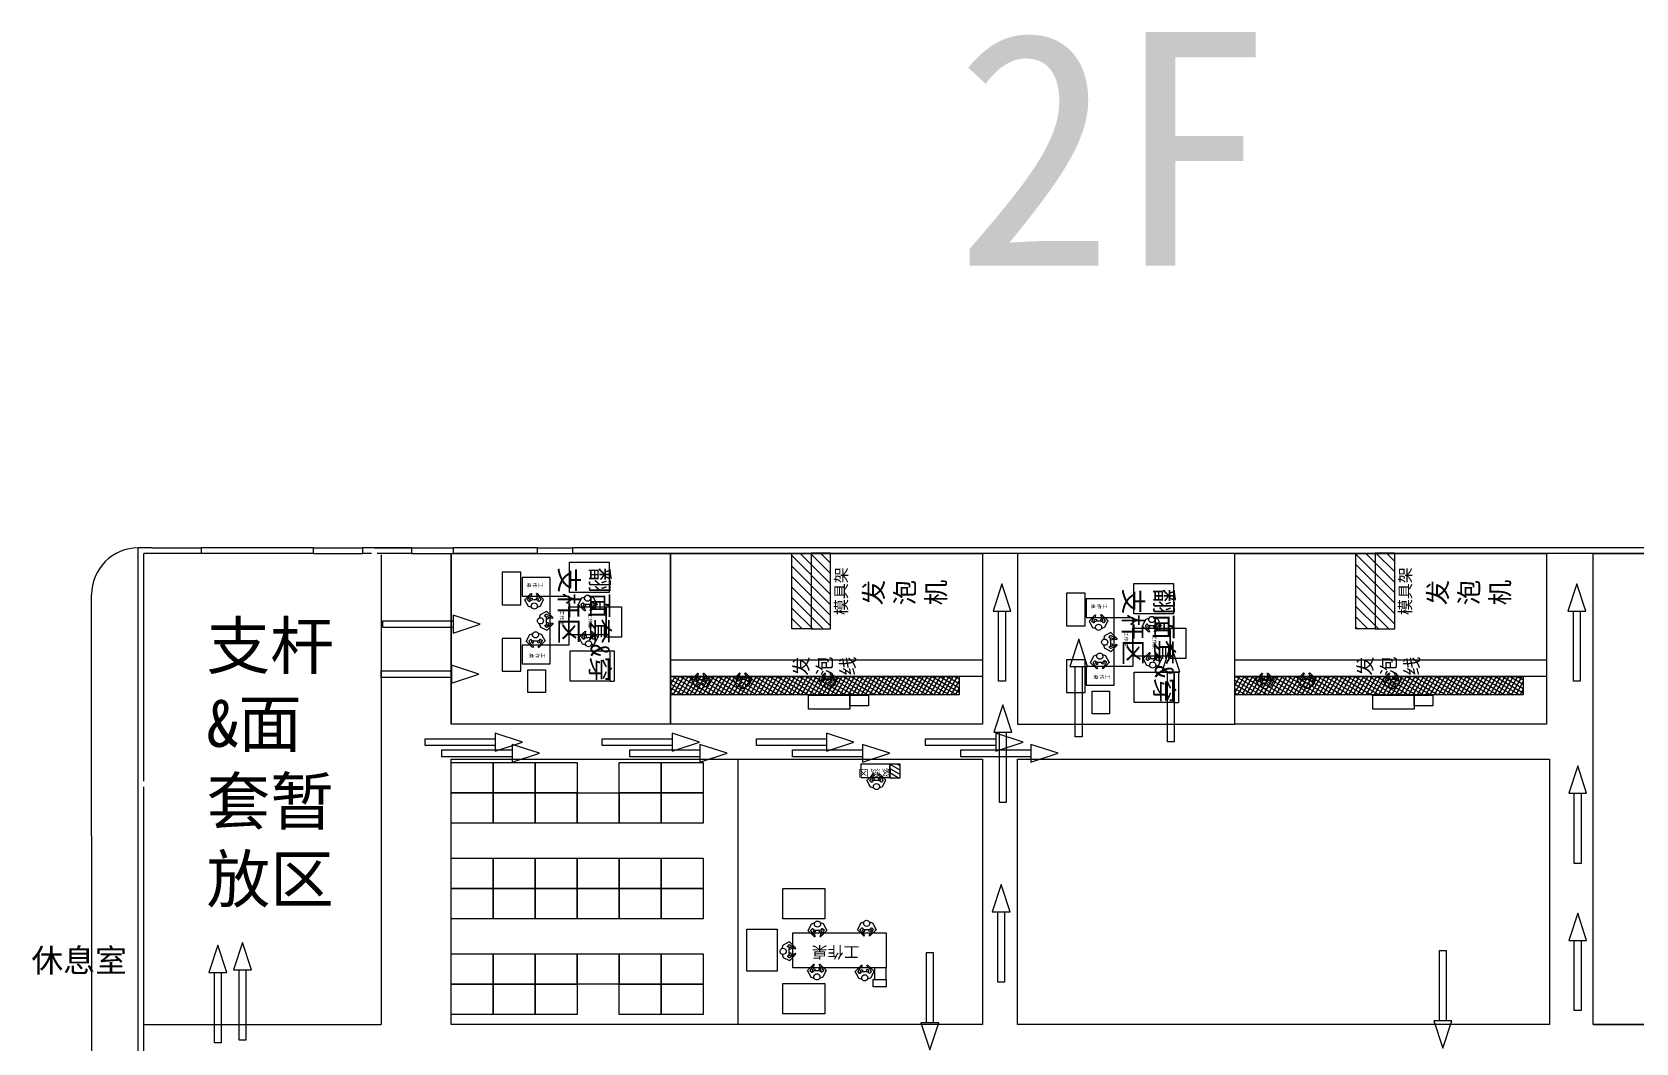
# Model space of a CAD drawing. Header units: millimetres. Extents: x 958 to 636282, y 2095 to 161571.
# Drawn here: x 191238 to 259980, y 116368 to 159672 of the extents above; entities that cross this region are included whole.
import ezdxf

# ---------------------------------------------------------------- set-up
doc = ezdxf.new("R2010")
doc.units = ezdxf.units.MM
for name, color, linetype in [('dl', 3, 'Continuous'), ('wall', 2, 'Continuous'), ('区域', 4, 'Continuous'), ('标注', 7, 'Continuous'), ('物流动线', 7, 'Continuous'), ('设备', 7, 'Continuous')]:
    doc.layers.add(name, color=color, linetype=linetype)
doc.styles.get("Standard").update_dxf_attribs({"font": 'arial.ttf'})
doc.dimstyles.new('ISO-25', dxfattribs={"dimtxt": 2.5, "dimasz": 2.5, "dimexe": 1.25, "dimexo": 0.625, "dimtad": 1, "dimtxsty": 'Standard', "dimcen": 2.5, "dimadec": 0, "dimazin": 0, "dimtfac": 1, "dimtmove": 0, "dimatfit": 3, "dimfxl": 1, "dimarcsym": 0})

# ---------------------------------------------------------------- blocks, each defined once
blk = doc.blocks.new('A$C35020EBF')
at = {"color": 4, "linetype": 'ByBlock'}
for p, q in [((433, 1338), (16, 925)), ((893, 1106), (456, 1341)), ((0, 488), (3, 444)), ((11, 913), (6, 870)), ((8, 432), (412, 6)), ((133, 472), (26, 507)), ((31, 850), (140, 881)), ((169, 371), (146, 458)), ((153, 895), (178, 982)), ((433, 202), (177, 359)), ((188, 993), (449, 1142)), ((292, 426), (323, 528)), ((402, 369), (292, 426)), ((412, 976), (300, 923)), ((300, 923), (327, 819)), ((323, 528), (452, 539)), ((327, 819), (457, 804)), ((497, 386), (402, 369)), ((506, 955), (412, 976)), ((434, 2), (879, 224)), ((455, 672), (451, 474)), ((458, 869), (455, 672)), ((558, 310), (458, 205)), ((468, 409), (556, 339)), ((473, 1138), (570, 1030)), ((567, 1001), (477, 934)), ((888, 235), (969, 463)), ((975, 863), (902, 1094))]:
    blk.add_line(p, q, dxfattribs=at)
at = {"color": 4, "linetype": 'ByBlock', "extrusion": (0, 0, -1)}
for centre, major_axis, start_param, end_param in [((447, 1324), (-13.8, 13.8), 0.0047193, 1.2803556), ((458, 1125), (-13.8, 13.8), 0.2677317, 1.6252423), ((19, 489), (13.8, 13.8), 3.8592047, 5.8153226), ((22, 446), (13.8, 13.8), 3.1693306, 3.8592047), ((22, 446), (13.8, 13.8), 3.1693306, 3.8592047), ((26, 868), (-13.8, 13.8), 3.6419126, 5.5980305), ((30, 911), (13.8, 13.8), 4.0272342, 4.7171083), ((127, 453), (13.8, 13.8), -0.4678627, 0.5344764), ((134, 900), (-13.8, 13.8), 2.6395735, 3.6419126), ((187, 375), (-13.8, 13.8), 4.4771147, 5.2468654), ((197, 976), (-13.8, 13.8), 5.7811662, 6.550917), ((426, 19), (-13.8, 13.8), 3.4644906, 4.7401269), ((444, 218), (-13.8, 13.8), 3.119604, 4.4771147), ((671, 496), (156, 156), 3.5208135, 3.8272446), ((677, 840), (-156, 156), 5.6299906, 5.9364217), ((544, 323), (-13.8, 13.8), 1.4584834, 3.119604), ((555, 1017), (-13.8, 13.8), 1.6252423, 3.2863628), ((886, 665), (218, 0), 1.181713, 5.1342088), ((870, 241), (13.8, 13.8), 1.1232729, 1.8936943), ((884, 1088), (-13.8, 13.8), 1.2803556, 2.050777), ((886, 665), (-218, 0), 1.9923512, 4.3230417)]:
    blk.add_ellipse(centre, major_axis=major_axis, ratio=1, start_param=start_param, end_param=end_param, dxfattribs=at)
blk = doc.blocks.new('A$C554231B6')
at = {"lineweight": -3}
h = blk.add_hatch(dxfattribs=at)
h.set_pattern_fill('ANSI37', color=256, scale=50, angle=15, style=0)
h.set_pattern_definition([(60, (-77382.56, -27125), (-137.48153, 79.375), []), (150, (-77382.56, -27125), (-79.375, -137.48153), [])])
h.paths.add_polyline_path([(2040, 1000), (1250, 1000), (1250, 13368), (2040, 13368)])
at = {"linetype": 'ByBlock', "lineweight": -3}
h = blk.add_hatch(dxfattribs=at)
h.set_pattern_fill('ANSI31', color=2, scale=100, style=0)
h.set_pattern_definition([(45, (-454660, 169880), (-224.5064, 224.5064), [])])
h.paths.add_polyline_path([(4076, 8171), (4076, 7340), (7331, 7340), (7331, 8171)])
h.paths.add_polyline_path([(7331, 6509), (7331, 7340), (4076, 7340), (4076, 6509)])
at = {"lineweight": 30}
for points in [[(0, 13368), (7310, 13368), (7310, 0), (0, 0)], [(2040, 1000), (1250, 1000), (1250, 13368), (2040, 13368)], [(2750, 0), (2040, 0), (2040, 13368), (2750, 13368)], [(1248, 5680), (648, 5680), (648, 7450), (1248, 7450)], [(1248, 4880), (788, 4880), (788, 5680), (1248, 5680)]]:
    blk.add_lwpolyline(points, close=True, dxfattribs=at)
at = {"color": 2, "linetype": 'ByBlock', "lineweight": 30}
for points in [[(4076, 8171), (7331, 8171), (7331, 7340), (4076, 7340)], [(4076, 6509), (7331, 6509), (7331, 7340), (4076, 7340)]]:
    blk.add_lwpolyline(points, close=True, dxfattribs=at)
at = {"xscale": 0.6000000000115989, "yscale": 0.6000000000058208, "zscale": 0.6000000000000001, "rotation": 181.7211411413963}
for p in [(2159, 12483), (2171, 10693), (2170, 7035)]:
    blk.add_blockref('A$C35020EBF', p, dxfattribs=at)
at = {"color": 0, "linetype": 'ByBlock', "lineweight": -3, "attachment_point": 1}
for s, insert, char_height, width in [('{\\fFangSong_GB2312|b0|i0|c134|p49;\\C3;发泡线}', (2077, 8070), 600, 528.04), ('{\\fFangSong_GB2312|b0|i0|c134|p49;发泡机}', (5090, 5060), 800, 1810)]:
    blk.add_mtext(s, dxfattribs=dict(at, insert=insert, char_height=char_height, width=width))
at = {"color": 30, "linetype": 'ByBlock', "lineweight": 30, "insert": (5696, 6025), "char_height": 500, "width": 2231.29, "attachment_point": 5}
blk.add_mtext('{\\fFangSong_GB2312|b0|i0|c134|p49;\\C0;模具架}', dxfattribs=at)
blk = doc.blocks.new('*D15')
at = {"layer": 'Defpoints', "color": 0, "transparency": 16777216}
for p in [(127833, 21014), (129133, 21210), (129133, 21014)]:
    blk.add_point(p, dxfattribs=at)
at = {"layer": '标注', "color": 0, "lineweight": -2, "transparency": 16777216}
for p, q in [((127833, 21015), (127833, 21212)), ((127835, 21210), (129130, 21210)), ((129133, 21015), (129133, 21212))]:
    blk.add_line(p, q, dxfattribs=at)
at = {"layer": '标注', "color": 0, "transparency": 16777216}
for points in [[(127835, 21211), (127835, 21210), (127833, 21210)], [(129130, 21211), (129130, 21210), (129133, 21210)]]:
    blk.add_solid(points, dxfattribs=at)
at = {"layer": '标注', "color": 0, "transparency": 16777216, "insert": (128483, 21212), "char_height": 2.5, "attachment_point": 5}
blk.add_mtext('1300', dxfattribs=at)
blk = doc.blocks.new('A$C20572508')
for points in [[(1892, 5976), (3392, 5976), (3392, 1976), (1892, 1976)], [(3892, 5976), (3392, 5976), (3392, 5476), (3892, 5476)], [(3892, 5976), (4212, 5976), (4212, 5416), (3892, 5416)]]:
    blk.add_lwpolyline(points, close=True)
at = {"color": 7}
for points in [[(1300, 1542), (0, 1542), (0, 3342), (1300, 3342)], [(5372, 1536), (4072, 1536), (4072, 3336), (5372, 3336)], [(3539, 1300), (3539, 0), (1739, 0), (1739, 1300)]]:
    blk.add_lwpolyline(points, close=True, dxfattribs=at)
at = {"xscale": 0.6000000000115989, "yscale": 0.6000000000058208, "zscale": 0.6000000000000001}
for p, rotation in [((2011, 5550), 181.7211411413963), ((3304, 4638), 1.721141141396313), ((2041, 3440), 181.7211411413963), ((3264, 2588), 1.721141141396313), ((2274, 2076), 271.7211411413963)]:
    blk.add_blockref('A$C35020EBF', p, dxfattribs=dict(at, rotation=rotation))
at = {"insert": (2975, 4827, 0), "char_height": 500, "attachment_point": 1, "rotation": 270}
blk.add_mtext('{\\fFangSong_GB2312|b0|i0|c134|p49;\\C3;工作桌}', dxfattribs=at)
blk = doc.blocks.new('A$C0B3235BB')
for points in [[(1909.382, 5105.961), (3209.382, 5105.961), (3209.382, 4445.961), (1909.382, 4445.961)], [(1300, 4586.339), (1300, 2886.339), (0, 2886.339), (0, 4586.339)], [(3109.382, 2845.961), (1909.382, 2845.961), (1909.382, 4445.961), (3109.382, 4445.961)], [(3559.382, 2045.961), (1459.382, 2045.961), (1459.382, 2845.961), (3559.382, 2845.961)], [(4359.382, 2045.961), (3559.382, 2045.961), (3559.382, 845.961), (4359.382, 845.961)], [(4609.565, 1845.27), (5579.565, 1845.27), (5579.565, 1095.27), (4609.565, 1095.27)]]:
    blk.add_lwpolyline(points, close=True)
at = {"color": 0}
blk.add_lwpolyline([(5098.182, 4603.1), (5098.182, 2903.1), (3798.182, 2903.1), (3798.182, 4603.1)], close=True, dxfattribs=at)
at = {"lineweight": -3}
blk.add_lwpolyline([(1459.382, 2045.961), (659.382, 2045.961), (659.382, 845.961), (1459.382, 845.961)], close=True, dxfattribs=at)
at = {"color": 4}
for points in [[(420.711, 0), (1820.711, 0), (1820.711, 800), (420.711, 800)], [(3267.852, 0), (4667.852, 0), (4667.852, 800), (3267.852, 800)]]:
    blk.add_lwpolyline(points, close=True, dxfattribs=at)
at = {"yscale": 0.6000000000058208, "zscale": 0.6000000000000001}
for p, xscale, rotation in [((2060.531, 4069.347), 0.6000000000115989, 181.7211411413963), ((2972.689, 3277.78), 0.6000000000115989, 1.721141141396313), ((2097.534, 2151.832), 0.6000000000115989, 271.7211411413963), ((1360.24, 954.088), 0.6000000000165535, 2.127510504695066)]:
    blk.add_blockref('A$C35020EBF', p, dxfattribs=dict(at, xscale=xscale, rotation=rotation))
at = {"color": 3, "xscale": 0.6000000000154732, "yscale": 0.6000000000058208, "zscale": 0.6000000000000001, "rotation": 182.1275105019178}
blk.add_blockref('A$C35020EBF', (3628.793, 1841.243), dxfattribs=at)
at = {"attachment_point": 1}
for s, insert, char_height, width in [('{\\fFangSong_GB2312|b0|i0|c134|p49;\\C1;翻面套&穿支杆区}', (221.681, 4586.339), 800, 5130.87417), ('{\\fFangSong_GB2312|b0|i0|c134|p49;\\C3;工作桌}', (3895.065, 1829.657), 150, 202.50405)]:
    blk.add_mtext(s, dxfattribs=dict(at, insert=insert, char_height=char_height, width=width))
at = {"char_height": 150, "attachment_point": 1}
for insert in [(2195.124, 3838.912, 0), (2064.208, 2620.204)]:
    blk.add_mtext('{\\fFangSong_GB2312|b0|i0|c134|p49;\\C3;工作桌}', dxfattribs=dict(at, insert=insert))
at = {"lineweight": 30, "insert": (875.597, 1714.008), "char_height": 150, "width": 202.50405, "attachment_point": 1}
blk.add_mtext('{\\fFangSong_GB2312|b0|i0|c134|p49;\\C3;工作桌}', dxfattribs=at)
at = {"layer": '标注'}
dim = blk.add_linear_dim(base=(5098.182, 4799.249), p1=(3798.182, 4603.1), p2=(5098.182, 4603.1), dimstyle='ISO-25', dxfattribs=at)
dim.commit()
dim.dimension.update_dxf_attribs({"geometry": '*D15', "text_midpoint": (4448.182, 4801.124), "insert": (-124034.471, -16411.182)})

msp = doc.modelspace()

# ---------------------------------------------------------------- hatches: boundary and pattern name
at = {"lineweight": -3}
h = msp.add_hatch(dxfattribs=at)
h.set_pattern_fill('ANSI31', color=256, scale=50, angle=285, style=0)
h.set_pattern_definition([(330, (173185.24, 204320.4), (79.375, 137.48153), [])])
h.paths.add_polyline_path([(228000.292, 128330.323), (228430.292, 128330.323), (228430.292, 127715.323), (228000.292, 127715.323)])

# ---------------------------------------------------------------- linework, layer by layer
for p, q in [((196384.671, 137574.087), (198484.671, 137574.087)), ((203304.671, 137574.088), (205404.671, 137574.089)), ((207504.671, 137574.087), (209304.671, 137574.089)), ((212894.672, 137574.09), (214394.672, 137574.09)), ((196024.672, 127574.087), (196024.671, 137334.087)), ((196384.671, 137334.087), (196024.671, 137334.087)), ((198484.671, 137334.087), (196384.671, 137334.087)), ((203304.671, 137334.088), (198484.671, 137334.087)), ((203304.671, 137334.089), (205404.671, 137334.089)), ((205784.671, 137334.089), (205404.671, 137334.089)), ((207504.671, 137334.089), (206024.671, 137334.089)), ((207504.671, 137334.089), (209304.671, 137334.089)), ((209204.669, 137274.087), (209204.67, 130024.271)), ((212894.672, 137334.09), (209304.671, 137334.089)), ((212894.672, 137334.09), (214394.673, 137334.09)), ((326524.671, 137334.111), (214394.673, 137334.09)), ((233472.405, 137334.093), (233472.405, 130024.273)), ((258149.995, 117154.092), (258149.992, 137334.098)), ((218604.669, 130024.273), (209204.67, 130024.271)), ((233472.405, 130024.273), (242782.258, 130024.273)), ((209204.67, 128524.266), (231972.405, 128524.266)), ((196024.678, 97574.087), (196024.672, 127334.087))]:
    msp.add_line(p, q)
for points in [[(198484.671, 137574.087), (198484.671, 137334.087)], [(203304.671, 137334.089), (203304.671, 137574.088)], [(205904.671, 137574.087), (205404.671, 137574.087), (205404.671, 137334.089)], [(205904.671, 137574.087), (207504.671, 137574.087), (207504.671, 137334.089)], [(209304.671, 137334.089), (209304.671, 137574.089)], [(211144.673, 137334.09), (212894.672, 137334.09), (212894.672, 137574.09)], [(214394.672, 137574.09), (214394.673, 137334.09)]]:
    msp.add_lwpolyline(points)
for points in [[(209204.669, 137334.089), (218604.669, 137334.089), (218604.669, 130024.273), (209204.669, 130024.273)], [(221504.672, 128524.266), (231972.405, 128524.266), (231972.405, 117154.088), (221504.672, 117154.088)]]:
    msp.add_lwpolyline(points, close=True)
at = {"color": 7}
for points in [[(209204.672, 127083.012), (209204.672, 128383.012), (211004.672, 128383.012), (211004.672, 127083.012)], [(211004.672, 127083.012), (211004.672, 128383.012), (212804.672, 128383.012), (212804.672, 127083.012)], [(212804.672, 127083.012), (212804.672, 128383.012), (214604.672, 128383.012), (214604.672, 127083.012)], [(216404.673, 127083.012), (216404.673, 128383.012), (218204.673, 128383.012), (218204.673, 127083.012)], [(218204.672, 127083.012), (218204.672, 128383.012), (220004.672, 128383.012), (220004.672, 127083.012)], [(209204.672, 125783.012), (209204.672, 127083.012), (211004.672, 127083.012), (211004.672, 125783.012)], [(211004.672, 125783.012), (211004.672, 127083.012), (212804.672, 127083.012), (212804.672, 125783.012)], [(212804.672, 125783.012), (212804.672, 127083.012), (214604.672, 127083.012), (214604.672, 125783.012)], [(214604.672, 125783.012), (214604.672, 127083.012), (216404.672, 127083.012), (216404.672, 125783.012)], [(216404.672, 125783.012), (216404.672, 127083.012), (218204.672, 127083.012), (218204.672, 125783.012)], [(218204.672, 125783.012), (218204.672, 127083.012), (220004.672, 127083.012), (220004.672, 125783.012)], [(209204.672, 122983.012), (209204.672, 124283.012), (211004.672, 124283.012), (211004.672, 122983.012)], [(211004.672, 122983.012), (211004.672, 124283.012), (212804.672, 124283.012), (212804.672, 122983.012)], [(212804.672, 122983.012), (212804.672, 124283.012), (214604.672, 124283.012), (214604.672, 122983.012)], [(214604.672, 122983.012), (214604.672, 124283.012), (216404.672, 124283.012), (216404.672, 122983.012)], [(216404.672, 122983.012), (216404.672, 124283.012), (218204.672, 124283.012), (218204.672, 122983.012)], [(218204.672, 122983.012), (218204.672, 124283.012), (220004.672, 124283.012), (220004.672, 122983.012)], [(209204.672, 121683.012), (209204.672, 122983.012), (211004.672, 122983.012), (211004.672, 121683.012)], [(211004.672, 121683.012), (211004.672, 122983.012), (212804.672, 122983.012), (212804.672, 121683.012)], [(212804.672, 121683.012), (212804.672, 122983.012), (214604.672, 122983.012), (214604.672, 121683.012)], [(214604.672, 121683.012), (214604.672, 122983.012), (216404.672, 122983.012), (216404.672, 121683.012)], [(216404.672, 121683.012), (216404.672, 122983.012), (218204.672, 122983.012), (218204.672, 121683.012)], [(218204.672, 121683.012), (218204.672, 122983.012), (220004.672, 122983.012), (220004.672, 121683.012)], [(209204.673, 118883.012), (209204.673, 120183.012), (211004.673, 120183.012), (211004.673, 118883.012)], [(211004.673, 118883.013), (211004.673, 120183.013), (212804.673, 120183.013), (212804.673, 118883.013)], [(212804.673, 118883.013), (212804.673, 120183.013), (214604.673, 120183.013), (214604.673, 118883.013)], [(214604.673, 118883.013), (214604.673, 120183.013), (216404.673, 120183.013), (216404.673, 118883.013)], [(216404.673, 118883.012), (216404.673, 120183.012), (218204.673, 120183.012), (218204.673, 118883.012)], [(218204.672, 118883.012), (218204.672, 120183.012), (220004.672, 120183.012), (220004.672, 118883.012)], [(209204.673, 117583.012), (209204.673, 118883.012), (211004.673, 118883.012), (211004.673, 117583.012)], [(211004.673, 117583.012), (211004.673, 118883.012), (212804.673, 118883.012), (212804.673, 117583.012)], [(212804.673, 117583.013), (212804.673, 118883.013), (214604.673, 118883.013), (214604.673, 117583.013)], [(216404.673, 117583.012), (216404.673, 118883.012), (218204.673, 118883.012), (218204.673, 117583.012)], [(218204.672, 117583.012), (218204.672, 118883.012), (220004.672, 118883.012), (220004.672, 117583.012)]]:
    msp.add_lwpolyline(points, close=True, dxfattribs=at)
at = {"lineweight": 30}
for points in [[(228000.292, 128330.323), (228000.292, 127730.323), (226770.292, 127730.323), (226770.292, 128330.323)], [(228000.292, 128330.323), (228430.292, 128330.323), (228430.292, 127715.323), (228000.292, 127715.323)]]:
    msp.add_lwpolyline(points, close=True, dxfattribs=at)
at = {"layer": 'dl'}
msp.add_line((193804.304, 89054.6), (193784.671, 135574.087), dxfattribs=at)
msp.add_arc((195784.671, 135574.087), 2000, 90.00001047, 180.00001047, dxfattribs=at)
at = {"layer": 'wall'}
for p, q in [((195784.68, 87334.087), (195784.671, 137574.087)), ((196384.671, 137574.087), (195784.671, 137574.087)), ((203304.671, 137574.088), (198484.671, 137574.087)), ((207504.671, 137574.089), (205404.671, 137574.089)), ((212894.672, 137574.09), (209304.671, 137574.089)), ((336764.671, 137574.113), (214394.672, 137574.09))]:
    msp.add_line(p, q, dxfattribs=at)
at = {"layer": '区域'}
for p, q in [((206204.671, 137274.087), (206204.672, 117154.087)), ((196024.674, 117154.087), (206204.672, 117154.088))]:
    msp.add_line(p, q, dxfattribs=at)
for points in [[(274274.659, 117154.095), (258149.992, 117154.095), (258149.992, 137334.098), (274274.659, 137334.098)], [(209204.67, 128524.266), (231972.405, 128524.266), (231972.405, 117154.088), (209204.67, 117154.088)], [(233472.405, 128524.266), (256274.671, 128524.266), (256274.671, 117154.102), (233472.405, 117154.102)]]:
    msp.add_lwpolyline(points, close=True, dxfattribs=at)
at = {"layer": '物流动线', "color": 30}
for points in [[(232806.429, 136036.862), (232423.675, 134866.183), (233189.182, 134866.183)], [(257446.122, 136039.64), (257063.368, 134868.961), (257828.875, 134868.961)], [(232660.611, 134866.183), (232952.246, 134866.183), (232952.246, 131859.435), (232660.611, 131859.435)], [(257300.304, 134868.961), (257591.939, 134868.961), (257591.939, 131862.213), (257300.304, 131862.213)], [(232842.221, 130848.088), (232459.468, 129677.409), (233224.974, 129677.409)], [(232696.404, 129677.409), (232988.038, 129677.409), (232988.038, 126670.662), (232696.404, 126670.662)], [(257483.84, 128234.176), (257101.087, 127063.497), (257866.594, 127063.497)], [(257338.023, 127063.497), (257629.658, 127063.497), (257629.658, 124056.75), (257338.023, 124056.75)], [(232770.501, 123152.335), (232387.747, 121981.657), (233153.254, 121981.657)], [(232624.683, 121981.657), (232916.318, 121981.657), (232916.318, 118974.909), (232624.683, 118974.909)], [(257483.84, 121931.537), (257101.087, 120760.858), (257866.594, 120760.858)], [(257338.023, 120760.858), (257629.658, 120760.858), (257629.658, 117754.111), (257338.023, 117754.111)]]:
    msp.add_lwpolyline(points, close=True, dxfattribs=at)
at = {"layer": '物流动线', "color": 2}
for points in [[(209279.222, 134449.939), (209279.222, 134158.304), (206272.475, 134158.304), (206272.475, 134449.939)], [(210449.901, 134304.121), (209279.222, 134686.874), (209279.222, 133921.368)], [(240048.033, 133439.074), (239665.279, 132268.395), (240430.786, 132268.395)], [(239902.215, 132268.395), (240193.85, 132268.395), (240193.85, 129261.647), (239902.215, 129261.647)], [(211086.655, 129401.614), (211086.655, 129109.979), (208079.908, 129109.979), (208079.908, 129401.614)], [(212257.334, 129255.797), (211086.655, 129638.55), (211086.655, 128873.043)], [(218679.384, 129401.614), (218679.384, 129109.979), (215672.636, 129109.979), (215672.636, 129401.614)], [(219850.062, 129255.797), (218679.384, 129638.55), (218679.384, 128873.043)], [(225288.598, 129401.614), (225288.598, 129109.979), (222281.851, 129109.979), (222281.851, 129401.614)], [(226459.277, 129255.797), (225288.598, 129638.55), (225288.598, 128873.043)], [(232541.567, 129401.614), (232541.567, 129109.979), (229534.819, 129109.979), (229534.819, 129401.614)], [(233712.245, 129255.797), (232541.567, 129638.55), (232541.567, 128873.043)], [(199202.253, 120548.971), (198819.499, 119378.292), (199585.006, 119378.292)], [(199056.435, 119378.292), (199348.07, 119378.292), (199348.07, 116371.544), (199056.435, 116371.544)]]:
    msp.add_lwpolyline(points, close=True, dxfattribs=at)
at = {"layer": '物流动线', "color": 5}
for points in [[(236097.068, 133659.215), (235714.314, 132488.536), (236479.821, 132488.536)], [(209211.419, 132310.713), (209211.419, 132019.078), (206204.671, 132019.078), (206204.671, 132310.713)], [(210382.097, 132164.896), (209211.419, 132547.649), (209211.419, 131782.142)], [(235951.25, 132488.536), (236242.885, 132488.536), (236242.885, 129481.789), (235951.25, 129481.789)], [(211813.322, 128920.332), (211813.322, 128628.697), (208806.574, 128628.697), (208806.574, 128920.332)], [(212984, 128774.514), (211813.322, 129157.268), (211813.322, 128391.761)], [(219857.993, 128920.332), (219857.993, 128628.697), (216851.245, 128628.697), (216851.245, 128920.332)], [(221028.671, 128774.514), (219857.993, 129157.268), (219857.993, 128391.761)], [(226831.781, 128920.332), (226831.781, 128628.697), (223825.034, 128628.697), (223825.034, 128920.332)], [(228002.46, 128774.514), (226831.781, 129157.268), (226831.781, 128391.761)], [(234044.94, 128920.332), (234044.94, 128628.697), (231038.193, 128628.697), (231038.193, 128920.332)], [(235215.619, 128774.514), (234044.94, 129157.268), (234044.94, 128391.761)], [(200258.234, 120665.356), (199875.481, 119494.678), (200640.987, 119494.678)], [(200112.417, 119494.678), (200404.052, 119494.678), (200404.052, 116487.93), (200112.417, 116487.93)]]:
    msp.add_lwpolyline(points, close=True, dxfattribs=at)
at = {"layer": '物流动线', "color": 4}
for points in [[(251851.81, 117318.001), (251560.175, 117318.001), (251560.175, 120324.748), (251851.81, 120324.748)], [(229862.023, 117234.818), (229570.388, 117234.818), (229570.388, 120241.565), (229862.023, 120241.565)], [(229716.205, 116064.139), (230098.959, 117234.818), (229333.452, 117234.818)], [(251705.993, 116147.322), (252088.746, 117318.001), (251323.239, 117318.001)]]:
    msp.add_lwpolyline(points, close=True, dxfattribs=at)
at = {"layer": '设备'}
msp.add_line((258149.995, 117154.092), (274274.666, 117154.095), dxfattribs=at)

# ---------------------------------------------------------------- block references
for name, p, rotation in [('A$C0B3235BB', (211392.643, 136961.035), 270), ('A$C554231B6', (231972.405, 130024.273), 90), ('A$C554231B6', (256149.994, 130024.267), 90), ('A$C0B3235BB', (235576.296, 136049.612), 270), ('A$C20572508', (221873.053, 122980.628), 270)]:
    msp.add_blockref(name, p, dxfattribs=dict(rotation=rotation))
at = {"xscale": 0.6000000000115989, "yscale": 0.6000000000058208, "zscale": 0.6000000000000001, "rotation": 271.7211411413963}
msp.add_blockref('A$C35020EBF', (227012.167, 127868.044), dxfattribs=at)

# ---------------------------------------------------------------- texts
at = {"attachment_point": 1}
for s, width, insert, char_height in [('{\\fFangSong|b0|i0|c134|p49;2F}', 111095.31182, (230790.179, 159672.172), 10000), ('{\\fFangSong|b0|i0|c134|p49;休息室}', 7338.14356, (191210.308, 120400.471), 1000)]:
    msp.add_mtext_dynamic_manual_height_columns(s, width=width, gutter_width=12.5, heights=[0], dxfattribs=dict(at, insert=insert, char_height=char_height))
at = {"insert": (198714.316, 134386.022), "char_height": 2000, "width": 5605.52839, "attachment_point": 1}
msp.add_mtext('{\\fFangSong_GB2312|b0|i0|c134|p49;支杆&面套暂放区}', dxfattribs=at)
at = {"lineweight": 30, "insert": (228018.204, 128144.529), "char_height": 300, "width": 363.0006, "attachment_point": 1, "rotation": 270}
msp.add_mtext('熨烫区', dxfattribs=at)

doc.saveas('drawing.dxf')
